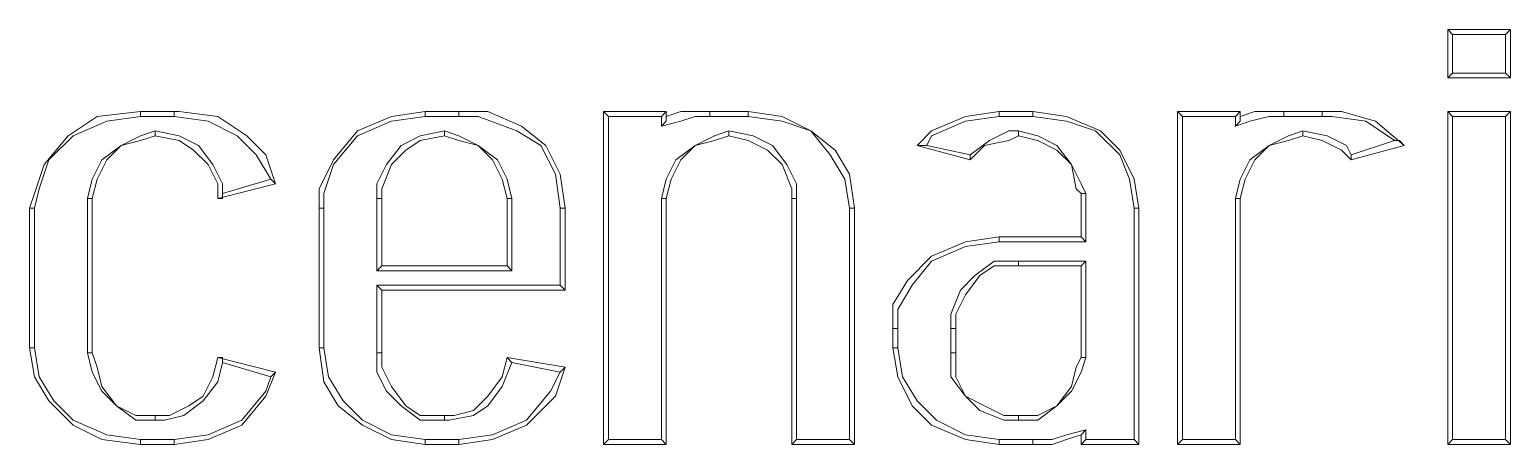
# Model space of a CAD drawing. Header units: centimetres. Extents: x -13.9 to -5.4, y -6.1 to 6.1.
# Drawn here: x -7.493 to -6.41, y -5.533 to -5.23 of the extents above; entities that cross this region are included whole.
import ezdxf

# ---------------------------------------------------------------- set-up
doc = ezdxf.new("R2010")
doc.units = ezdxf.units.CM
doc.header["$MEASUREMENT"] = 0
doc.layers.add('Camada 1', color=7, linetype='Continuous')

msp = doc.modelspace()

# ---------------------------------------------------------------- linework, layer by layer
at = {"layer": 'Camada 1', "color": 251, "lineweight": 9}
for points in [[(-6.45213, -5.23332), (-6.45213, -5.23332), (-6.45567, -5.22979), (-6.45567, -5.22979)], [(-6.45567, -5.22979), (-6.45567, -5.22979), (-6.45567, -5.26508), (-6.45567, -5.26508)], [(-6.40979, -5.22979), (-6.40979, -5.22979), (-6.45567, -5.22979), (-6.45567, -5.22979)], [(-6.41331, -5.23332), (-6.41331, -5.23332), (-6.40979, -5.22979), (-6.40979, -5.22979)], [(-6.40979, -5.26508), (-6.40979, -5.26508), (-6.40979, -5.22979), (-6.40979, -5.22979)], [(-6.45213, -5.23332), (-6.45213, -5.23332), (-6.45213, -5.26155), (-6.45213, -5.26155)], [(-6.41331, -5.23332), (-6.41331, -5.23332), (-6.45213, -5.23332), (-6.45213, -5.23332)], [(-6.41331, -5.26155), (-6.41331, -5.26155), (-6.41331, -5.23332), (-6.41331, -5.23332)], [(-6.45213, -5.26155), (-6.45213, -5.26155), (-6.45567, -5.26508), (-6.45567, -5.26508)], [(-6.45567, -5.26508), (-6.45567, -5.26508), (-6.40979, -5.26508), (-6.40979, -5.26508)], [(-6.45213, -5.26155), (-6.45213, -5.26155), (-6.41331, -5.26155), (-6.41331, -5.26155)], [(-6.41331, -5.26155), (-6.41331, -5.26155), (-6.40979, -5.26508), (-6.40979, -5.26508)], [(-7.41206, -5.29331), (-7.41206, -5.29331), (-7.41206, -5.28978), (-7.41206, -5.28978)], [(-7.38735, -5.28978), (-7.38735, -5.28978), (-7.41206, -5.28978), (-7.41206, -5.28978)], [(-7.38735, -5.29331), (-7.38735, -5.29331), (-7.41206, -5.29331), (-7.41206, -5.29331)], [(-7.38735, -5.29331), (-7.38735, -5.29331), (-7.38735, -5.28978), (-7.38735, -5.28978)], [(-7.20384, -5.29331), (-7.20384, -5.29331), (-7.20384, -5.28978), (-7.20384, -5.28978)], [(-7.17913, -5.28978), (-7.17913, -5.28978), (-7.20384, -5.28978), (-7.20384, -5.28978)], [(-7.17913, -5.29331), (-7.17913, -5.29331), (-7.20384, -5.29331), (-7.20384, -5.29331)], [(-7.17913, -5.29331), (-7.17913, -5.29331), (-7.17913, -5.28978), (-7.17913, -5.28978)], [(-7.06973, -5.29331), (-7.06973, -5.29331), (-7.07326, -5.28978), (-7.07326, -5.28978)], [(-7.02739, -5.28978), (-7.02739, -5.28978), (-7.07326, -5.28978), (-7.07326, -5.28978)], [(-7.07326, -5.28978), (-7.07326, -5.28978), (-7.07326, -5.5333), (-7.07326, -5.5333)], [(-7.03092, -5.29331), (-7.03092, -5.29331), (-7.06973, -5.29331), (-7.06973, -5.29331)], [(-7.06973, -5.29331), (-7.06973, -5.29331), (-7.06973, -5.52976), (-7.06973, -5.52976)], [(-7.03092, -5.29331), (-7.03092, -5.29331), (-7.02739, -5.28978), (-7.02739, -5.28978)], [(-7.03092, -5.30038), (-7.03092, -5.30038), (-7.03092, -5.29331), (-7.03092, -5.29331)], [(-7.02739, -5.29331), (-7.02739, -5.29331), (-7.02739, -5.28978), (-7.02739, -5.28978)], [(-6.99562, -5.29331), (-6.99562, -5.29331), (-6.99562, -5.28978), (-6.99562, -5.28978)], [(-6.96739, -5.28978), (-6.96739, -5.28978), (-6.99562, -5.28978), (-6.99562, -5.28978)], [(-6.96739, -5.29331), (-6.96739, -5.29331), (-6.99562, -5.29331), (-6.99562, -5.29331)], [(-6.96739, -5.29331), (-6.96739, -5.29331), (-6.96739, -5.28978), (-6.96739, -5.28978)], [(-6.78387, -5.29331), (-6.78387, -5.29331), (-6.78387, -5.28978), (-6.78387, -5.28978)], [(-6.75917, -5.28978), (-6.75917, -5.28978), (-6.78387, -5.28978), (-6.78387, -5.28978)], [(-6.75917, -5.29331), (-6.75917, -5.29331), (-6.78387, -5.29331), (-6.78387, -5.29331)], [(-6.75917, -5.29331), (-6.75917, -5.29331), (-6.75917, -5.28978), (-6.75917, -5.28978)], [(-6.64977, -5.29331), (-6.64977, -5.29331), (-6.65329, -5.28978), (-6.65329, -5.28978)], [(-6.60741, -5.28978), (-6.60741, -5.28978), (-6.65329, -5.28978), (-6.65329, -5.28978)], [(-6.65329, -5.28978), (-6.65329, -5.28978), (-6.65329, -5.5333), (-6.65329, -5.5333)], [(-6.64977, -5.29331), (-6.64977, -5.29331), (-6.64977, -5.52976), (-6.64977, -5.52976)], [(-6.61095, -5.29331), (-6.61095, -5.29331), (-6.64977, -5.29331), (-6.64977, -5.29331)], [(-6.61095, -5.29331), (-6.61095, -5.29331), (-6.60741, -5.28978), (-6.60741, -5.28978)], [(-6.61095, -5.30038), (-6.61095, -5.30038), (-6.61095, -5.29331), (-6.61095, -5.29331)], [(-6.60741, -5.29331), (-6.60741, -5.29331), (-6.60741, -5.28978), (-6.60741, -5.28978)], [(-6.57565, -5.29331), (-6.57565, -5.29331), (-6.57565, -5.28978), (-6.57565, -5.28978)], [(-6.54742, -5.28978), (-6.54742, -5.28978), (-6.57565, -5.28978), (-6.57565, -5.28978)], [(-6.54742, -5.29331), (-6.54742, -5.29331), (-6.57565, -5.29331), (-6.57565, -5.29331)], [(-6.54742, -5.29331), (-6.54742, -5.29331), (-6.54742, -5.28978), (-6.54742, -5.28978)], [(-6.45213, -5.29331), (-6.45213, -5.29331), (-6.45567, -5.28978), (-6.45567, -5.28978)], [(-6.40979, -5.28978), (-6.40979, -5.28978), (-6.45567, -5.28978), (-6.45567, -5.28978)], [(-6.45567, -5.28978), (-6.45567, -5.28978), (-6.45567, -5.5333), (-6.45567, -5.5333)], [(-6.45213, -5.29331), (-6.45213, -5.29331), (-6.45213, -5.52976), (-6.45213, -5.52976)], [(-6.41331, -5.29331), (-6.41331, -5.29331), (-6.45213, -5.29331), (-6.45213, -5.29331)], [(-6.41331, -5.29331), (-6.41331, -5.29331), (-6.40979, -5.28978), (-6.40979, -5.28978)], [(-6.41331, -5.52976), (-6.41331, -5.52976), (-6.41331, -5.29331), (-6.41331, -5.29331)], [(-6.40979, -5.5333), (-6.40979, -5.5333), (-6.40979, -5.28978), (-6.40979, -5.28978)], [(-7.40147, -5.3039), (-7.40147, -5.3039), (-7.40147, -5.30743), (-7.40147, -5.30743)], [(-7.18973, -5.3039), (-7.18973, -5.3039), (-7.18973, -5.30743), (-7.18973, -5.30743)], [(-6.98151, -5.3039), (-6.98151, -5.3039), (-6.98151, -5.30743), (-6.98151, -5.30743)], [(-6.76976, -5.3039), (-6.76976, -5.3039), (-6.76976, -5.30743), (-6.76976, -5.30743)], [(-6.56154, -5.3039), (-6.56154, -5.3039), (-6.56154, -5.30743), (-6.56154, -5.30743)], [(-6.84387, -5.31449), (-6.84387, -5.31449), (-6.80505, -5.32508), (-6.80505, -5.32508)], [(-6.83681, -5.31449), (-6.83681, -5.31449), (-6.80505, -5.32154), (-6.80505, -5.32154)], [(-6.52624, -5.32154), (-6.52624, -5.32154), (-6.49448, -5.31096), (-6.49448, -5.31096)], [(-6.52624, -5.32508), (-6.52624, -5.32508), (-6.48743, -5.31449), (-6.48743, -5.31449)], [(-7.35206, -5.34977), (-7.35206, -5.34977), (-7.31678, -5.33919), (-7.31678, -5.33919)], [(-7.31678, -5.33919), (-7.31678, -5.33919), (-7.31325, -5.34272), (-7.31325, -5.34272)], [(-7.35559, -5.35331), (-7.35559, -5.35331), (-7.31325, -5.34272), (-7.31325, -5.34272)], [(-6.72035, -5.34977), (-6.72035, -5.34977), (-6.72388, -5.34977), (-6.72388, -5.34977)], [(-6.72388, -5.34977), (-6.72388, -5.34977), (-6.72388, -5.38154), (-6.72388, -5.38154)], [(-6.72035, -5.34977), (-6.72035, -5.34977), (-6.72035, -5.38507), (-6.72035, -5.38507)], [(-7.4897, -5.36037), (-7.4897, -5.36037), (-7.49322, -5.36037), (-7.49322, -5.36037)], [(-7.49322, -5.36037), (-7.49322, -5.36037), (-7.49322, -5.46271), (-7.49322, -5.46271)], [(-7.4897, -5.36037), (-7.4897, -5.36037), (-7.4897, -5.46271), (-7.4897, -5.46271)], [(-7.45088, -5.46624), (-7.45088, -5.46624), (-7.45088, -5.35331), (-7.45088, -5.35331)], [(-7.45088, -5.35331), (-7.45088, -5.35331), (-7.44735, -5.35331), (-7.44735, -5.35331)], [(-7.44735, -5.46624), (-7.44735, -5.46624), (-7.44735, -5.35331), (-7.44735, -5.35331)], [(-7.27795, -5.36037), (-7.27795, -5.36037), (-7.28148, -5.36037), (-7.28148, -5.36037)], [(-7.28148, -5.36037), (-7.28148, -5.36037), (-7.28148, -5.46271), (-7.28148, -5.46271)], [(-7.27795, -5.36037), (-7.27795, -5.36037), (-7.27795, -5.46271), (-7.27795, -5.46271)], [(-7.23913, -5.35331), (-7.23913, -5.35331), (-7.23913, -5.40625), (-7.23913, -5.40625)], [(-7.23913, -5.35331), (-7.23913, -5.35331), (-7.23561, -5.35331), (-7.23561, -5.35331)], [(-7.23561, -5.35331), (-7.23561, -5.35331), (-7.23561, -5.40272), (-7.23561, -5.40272)], [(-7.14032, -5.35331), (-7.14032, -5.35331), (-7.14384, -5.35331), (-7.14384, -5.35331)], [(-7.14384, -5.40272), (-7.14384, -5.40272), (-7.14384, -5.35331), (-7.14384, -5.35331)], [(-7.14032, -5.40625), (-7.14032, -5.40625), (-7.14032, -5.35331), (-7.14032, -5.35331)], [(-7.10503, -5.41683), (-7.10503, -5.41683), (-7.10503, -5.36037), (-7.10503, -5.36037)], [(-7.10503, -5.36037), (-7.10503, -5.36037), (-7.10149, -5.36037), (-7.10149, -5.36037)], [(-7.10149, -5.42036), (-7.10149, -5.42036), (-7.10149, -5.36037), (-7.10149, -5.36037)], [(-7.03092, -5.52976), (-7.03092, -5.52976), (-7.03092, -5.35331), (-7.03092, -5.35331)], [(-7.03092, -5.35331), (-7.03092, -5.35331), (-7.02739, -5.35331), (-7.02739, -5.35331)], [(-7.02739, -5.5333), (-7.02739, -5.5333), (-7.02739, -5.35331), (-7.02739, -5.35331)], [(-6.9321, -5.35331), (-6.9321, -5.35331), (-6.93563, -5.35331), (-6.93563, -5.35331)], [(-6.93563, -5.35331), (-6.93563, -5.35331), (-6.93563, -5.5333), (-6.93563, -5.5333)], [(-6.9321, -5.35331), (-6.9321, -5.35331), (-6.9321, -5.52976), (-6.9321, -5.52976)], [(-6.89327, -5.52976), (-6.89327, -5.52976), (-6.89327, -5.36037), (-6.89327, -5.36037)], [(-6.89327, -5.36037), (-6.89327, -5.36037), (-6.88974, -5.36037), (-6.88974, -5.36037)], [(-6.88974, -5.5333), (-6.88974, -5.5333), (-6.88974, -5.36037), (-6.88974, -5.36037)], [(-6.68505, -5.36037), (-6.68505, -5.36037), (-6.68153, -5.36037), (-6.68153, -5.36037)], [(-6.61095, -5.52976), (-6.61095, -5.52976), (-6.61095, -5.35331), (-6.61095, -5.35331)], [(-6.61095, -5.35331), (-6.61095, -5.35331), (-6.60741, -5.35331), (-6.60741, -5.35331)], [(-6.60741, -5.5333), (-6.60741, -5.5333), (-6.60741, -5.35331), (-6.60741, -5.35331)], [(-6.78387, -5.38507), (-6.78387, -5.38507), (-6.78387, -5.38154), (-6.78387, -5.38154)], [(-6.72388, -5.38154), (-6.72388, -5.38154), (-6.78387, -5.38154), (-6.78387, -5.38154)], [(-6.72035, -5.38507), (-6.72035, -5.38507), (-6.72388, -5.38154), (-6.72388, -5.38154)], [(-6.72035, -5.38507), (-6.72035, -5.38507), (-6.78387, -5.38507), (-6.78387, -5.38507)], [(-7.23913, -5.40625), (-7.23913, -5.40625), (-7.23561, -5.40272), (-7.23561, -5.40272)], [(-7.23913, -5.40625), (-7.23913, -5.40625), (-7.14032, -5.40625), (-7.14032, -5.40625)], [(-7.23561, -5.40272), (-7.23561, -5.40272), (-7.14384, -5.40272), (-7.14384, -5.40272)], [(-7.14032, -5.40625), (-7.14032, -5.40625), (-7.14384, -5.40272), (-7.14384, -5.40272)], [(-6.72035, -5.39918), (-6.72035, -5.39918), (-6.76976, -5.39918), (-6.76976, -5.39918)], [(-6.76976, -5.39918), (-6.76976, -5.39918), (-6.76976, -5.40272), (-6.76976, -5.40272)], [(-6.72388, -5.40272), (-6.72388, -5.40272), (-6.76976, -5.40272), (-6.76976, -5.40272)], [(-6.72035, -5.39918), (-6.72035, -5.39918), (-6.72388, -5.40272), (-6.72388, -5.40272)], [(-6.72388, -5.46977), (-6.72388, -5.46977), (-6.72388, -5.40272), (-6.72388, -5.40272)], [(-6.72035, -5.46977), (-6.72035, -5.46977), (-6.72035, -5.39918), (-6.72035, -5.39918)], [(-7.23913, -5.41683), (-7.23913, -5.41683), (-7.10503, -5.41683), (-7.10503, -5.41683)], [(-7.23913, -5.46624), (-7.23913, -5.46624), (-7.23913, -5.41683), (-7.23913, -5.41683)], [(-7.23913, -5.41683), (-7.23913, -5.41683), (-7.23561, -5.42036), (-7.23561, -5.42036)], [(-7.10503, -5.41683), (-7.10503, -5.41683), (-7.10149, -5.42036), (-7.10149, -5.42036)], [(-7.23561, -5.46624), (-7.23561, -5.46624), (-7.23561, -5.42036), (-7.23561, -5.42036)], [(-7.23561, -5.42036), (-7.23561, -5.42036), (-7.10149, -5.42036), (-7.10149, -5.42036)], [(-6.85798, -5.44859), (-6.85798, -5.44859), (-6.86151, -5.44859), (-6.86151, -5.44859)], [(-6.86151, -5.44859), (-6.86151, -5.44859), (-6.86151, -5.46271), (-6.86151, -5.46271)], [(-6.85798, -5.44859), (-6.85798, -5.44859), (-6.85798, -5.46271), (-6.85798, -5.46271)], [(-6.81917, -5.44859), (-6.81917, -5.44859), (-6.81917, -5.46624), (-6.81917, -5.46624)], [(-6.81917, -5.44859), (-6.81917, -5.44859), (-6.81563, -5.44859), (-6.81563, -5.44859)], [(-6.81563, -5.44859), (-6.81563, -5.44859), (-6.81563, -5.46624), (-6.81563, -5.46624)], [(-7.4897, -5.46271), (-7.4897, -5.46271), (-7.49322, -5.46271), (-7.49322, -5.46271)], [(-7.45088, -5.46624), (-7.45088, -5.46624), (-7.44735, -5.46624), (-7.44735, -5.46624)], [(-7.31325, -5.48035), (-7.31325, -5.48035), (-7.35559, -5.46977), (-7.35559, -5.46977)], [(-7.27795, -5.46271), (-7.27795, -5.46271), (-7.28148, -5.46271), (-7.28148, -5.46271)], [(-7.23913, -5.46624), (-7.23913, -5.46624), (-7.23561, -5.46624), (-7.23561, -5.46624)], [(-7.14032, -5.4733), (-7.14032, -5.4733), (-7.14384, -5.46977), (-7.14384, -5.46977)], [(-7.10149, -5.47683), (-7.10149, -5.47683), (-7.14384, -5.46977), (-7.14384, -5.46977)], [(-6.85798, -5.46271), (-6.85798, -5.46271), (-6.86151, -5.46271), (-6.86151, -5.46271)], [(-6.81917, -5.46624), (-6.81917, -5.46624), (-6.81563, -5.46624), (-6.81563, -5.46624)], [(-6.72035, -5.46977), (-6.72035, -5.46977), (-6.72388, -5.46977), (-6.72388, -5.46977)], [(-7.31678, -5.48389), (-7.31678, -5.48389), (-7.35206, -5.4733), (-7.35206, -5.4733)], [(-7.31678, -5.48389), (-7.31678, -5.48389), (-7.31325, -5.48035), (-7.31325, -5.48035)], [(-7.10503, -5.48035), (-7.10503, -5.48035), (-7.14032, -5.4733), (-7.14032, -5.4733)], [(-7.40147, -5.51565), (-7.40147, -5.51565), (-7.40147, -5.51212), (-7.40147, -5.51212)], [(-7.18973, -5.51565), (-7.18973, -5.51565), (-7.18973, -5.51212), (-7.18973, -5.51212)], [(-6.76976, -5.51565), (-6.76976, -5.51565), (-6.76976, -5.51212), (-6.76976, -5.51212)], [(-6.72035, -5.52271), (-6.72035, -5.52271), (-6.72388, -5.52623), (-6.72388, -5.52623)], [(-6.72035, -5.52271), (-6.72035, -5.52271), (-6.72035, -5.52976), (-6.72035, -5.52976)], [(-7.41206, -5.52976), (-7.41206, -5.52976), (-7.38735, -5.52976), (-7.38735, -5.52976)], [(-7.41206, -5.52976), (-7.41206, -5.52976), (-7.41206, -5.5333), (-7.41206, -5.5333)], [(-7.41206, -5.5333), (-7.41206, -5.5333), (-7.38735, -5.5333), (-7.38735, -5.5333)], [(-7.38735, -5.52976), (-7.38735, -5.52976), (-7.38735, -5.5333), (-7.38735, -5.5333)], [(-7.20384, -5.52976), (-7.20384, -5.52976), (-7.17913, -5.52976), (-7.17913, -5.52976)], [(-7.20384, -5.52976), (-7.20384, -5.52976), (-7.20384, -5.5333), (-7.20384, -5.5333)], [(-7.20384, -5.5333), (-7.20384, -5.5333), (-7.17913, -5.5333), (-7.17913, -5.5333)], [(-7.17913, -5.52976), (-7.17913, -5.52976), (-7.17913, -5.5333), (-7.17913, -5.5333)], [(-7.06973, -5.52976), (-7.06973, -5.52976), (-7.07326, -5.5333), (-7.07326, -5.5333)], [(-7.07326, -5.5333), (-7.07326, -5.5333), (-7.02739, -5.5333), (-7.02739, -5.5333)], [(-7.06973, -5.52976), (-7.06973, -5.52976), (-7.03092, -5.52976), (-7.03092, -5.52976)], [(-7.03092, -5.52976), (-7.03092, -5.52976), (-7.02739, -5.5333), (-7.02739, -5.5333)], [(-6.9321, -5.52976), (-6.9321, -5.52976), (-6.93563, -5.5333), (-6.93563, -5.5333)], [(-6.93563, -5.5333), (-6.93563, -5.5333), (-6.88974, -5.5333), (-6.88974, -5.5333)], [(-6.9321, -5.52976), (-6.9321, -5.52976), (-6.89327, -5.52976), (-6.89327, -5.52976)], [(-6.89327, -5.52976), (-6.89327, -5.52976), (-6.88974, -5.5333), (-6.88974, -5.5333)], [(-6.78387, -5.52976), (-6.78387, -5.52976), (-6.75917, -5.52976), (-6.75917, -5.52976)], [(-6.78387, -5.52976), (-6.78387, -5.52976), (-6.78387, -5.5333), (-6.78387, -5.5333)], [(-6.78387, -5.5333), (-6.78387, -5.5333), (-6.75917, -5.5333), (-6.75917, -5.5333)], [(-6.75917, -5.52976), (-6.75917, -5.52976), (-6.75917, -5.5333), (-6.75917, -5.5333)], [(-6.72388, -5.52623), (-6.72388, -5.52623), (-6.72388, -5.5333), (-6.72388, -5.5333)], [(-6.72035, -5.52976), (-6.72035, -5.52976), (-6.72388, -5.5333), (-6.72388, -5.5333)], [(-6.72388, -5.5333), (-6.72388, -5.5333), (-6.68153, -5.5333), (-6.68153, -5.5333)], [(-6.72035, -5.52976), (-6.72035, -5.52976), (-6.68505, -5.52976), (-6.68505, -5.52976)], [(-6.68505, -5.52976), (-6.68505, -5.52976), (-6.68153, -5.5333), (-6.68153, -5.5333)], [(-6.64977, -5.52976), (-6.64977, -5.52976), (-6.65329, -5.5333), (-6.65329, -5.5333)], [(-6.65329, -5.5333), (-6.65329, -5.5333), (-6.60741, -5.5333), (-6.60741, -5.5333)], [(-6.64977, -5.52976), (-6.64977, -5.52976), (-6.61095, -5.52976), (-6.61095, -5.52976)], [(-6.61095, -5.52976), (-6.61095, -5.52976), (-6.60741, -5.5333), (-6.60741, -5.5333)], [(-6.45213, -5.52976), (-6.45213, -5.52976), (-6.45567, -5.5333), (-6.45567, -5.5333)], [(-6.45567, -5.5333), (-6.45567, -5.5333), (-6.40979, -5.5333), (-6.40979, -5.5333)], [(-6.45213, -5.52976), (-6.45213, -5.52976), (-6.41331, -5.52976), (-6.41331, -5.52976)], [(-6.41331, -5.52976), (-6.41331, -5.52976), (-6.40979, -5.5333), (-6.40979, -5.5333)]]:
    msp.add_open_spline(points, degree=3, dxfattribs=at)
for points, knots in [([(-7.41206, -5.28978), (-7.41206, -5.28978), (-7.44383, -5.29331), (-7.44383, -5.29331), (-7.44383, -5.29331), (-7.46499, -5.30743), (-7.46499, -5.30743), (-7.46499, -5.30743), (-7.48264, -5.32861), (-7.48264, -5.32861), (-7.48264, -5.32861), (-7.4897, -5.34977), (-7.4897, -5.34977), (-7.4897, -5.34977), (-7.49322, -5.36037), (-7.49322, -5.36037)], [0, 0, 0, 0, 0.2, 0.2, 0.2, 0.4, 0.4, 0.4, 0.6, 0.6, 0.6, 0.8, 0.8, 0.8, 1, 1, 1, 1]), ([(-7.41206, -5.29331), (-7.41206, -5.29331), (-7.43676, -5.29684), (-7.43676, -5.29684), (-7.43676, -5.29684), (-7.46146, -5.30743), (-7.46146, -5.30743), (-7.46146, -5.30743), (-7.47911, -5.32508), (-7.47911, -5.32508), (-7.47911, -5.32508), (-7.48617, -5.34625), (-7.48617, -5.34625), (-7.48617, -5.34625), (-7.4897, -5.36037), (-7.4897, -5.36037)], [0, 0, 0, 0, 0.2, 0.2, 0.2, 0.4, 0.4, 0.4, 0.6, 0.6, 0.6, 0.8, 0.8, 0.8, 1, 1, 1, 1]), ([(-7.31325, -5.34272), (-7.31325, -5.34272), (-7.3203, -5.32154), (-7.3203, -5.32154), (-7.3203, -5.32154), (-7.33441, -5.30743), (-7.33441, -5.30743), (-7.33441, -5.30743), (-7.35559, -5.29331), (-7.35559, -5.29331), (-7.35559, -5.29331), (-7.38382, -5.28978), (-7.38382, -5.28978), (-7.38382, -5.28978), (-7.38735, -5.28978), (-7.38735, -5.28978)], [0, 0, 0, 0, 0.2, 0.2, 0.2, 0.4, 0.4, 0.4, 0.6, 0.6, 0.6, 0.8, 0.8, 0.8, 1, 1, 1, 1]), ([(-7.31678, -5.33919), (-7.31678, -5.33919), (-7.32736, -5.32154), (-7.32736, -5.32154), (-7.32736, -5.32154), (-7.34148, -5.30743), (-7.34148, -5.30743), (-7.34148, -5.30743), (-7.36265, -5.29684), (-7.36265, -5.29684), (-7.36265, -5.29684), (-7.38735, -5.29331), (-7.38735, -5.29331)], [0, 0, 0, 0, 0.25, 0.25, 0.25, 0.5, 0.5, 0.5, 0.75, 0.75, 0.75, 1, 1, 1, 1]), ([(-7.20384, -5.28978), (-7.20384, -5.28978), (-7.22854, -5.29331), (-7.22854, -5.29331), (-7.22854, -5.29331), (-7.25325, -5.3039), (-7.25325, -5.3039), (-7.25325, -5.3039), (-7.27089, -5.32508), (-7.27089, -5.32508), (-7.27089, -5.32508), (-7.28148, -5.34625), (-7.28148, -5.34625), (-7.28148, -5.34625), (-7.28148, -5.36037), (-7.28148, -5.36037)], [0, 0, 0, 0, 0.2, 0.2, 0.2, 0.4, 0.4, 0.4, 0.6, 0.6, 0.6, 0.8, 0.8, 0.8, 1, 1, 1, 1]), ([(-7.20384, -5.29331), (-7.20384, -5.29331), (-7.22854, -5.29684), (-7.22854, -5.29684), (-7.22854, -5.29684), (-7.25325, -5.30743), (-7.25325, -5.30743), (-7.25325, -5.30743), (-7.27089, -5.32861), (-7.27089, -5.32861), (-7.27089, -5.32861), (-7.27795, -5.34977), (-7.27795, -5.34977), (-7.27795, -5.34977), (-7.27795, -5.36037), (-7.27795, -5.36037)], [0, 0, 0, 0, 0.2, 0.2, 0.2, 0.4, 0.4, 0.4, 0.6, 0.6, 0.6, 0.8, 0.8, 0.8, 1, 1, 1, 1]), ([(-7.10149, -5.36037), (-7.10149, -5.36037), (-7.10503, -5.33566), (-7.10503, -5.33566), (-7.10503, -5.33566), (-7.11561, -5.31449), (-7.11561, -5.31449), (-7.11561, -5.31449), (-7.13326, -5.30038), (-7.13326, -5.30038), (-7.13326, -5.30038), (-7.15797, -5.28978), (-7.15797, -5.28978), (-7.15797, -5.28978), (-7.17913, -5.28978), (-7.17913, -5.28978)], [0, 0, 0, 0, 0.2, 0.2, 0.2, 0.4, 0.4, 0.4, 0.6, 0.6, 0.6, 0.8, 0.8, 0.8, 1, 1, 1, 1]), ([(-7.10503, -5.36037), (-7.10503, -5.36037), (-7.10856, -5.33566), (-7.10856, -5.33566), (-7.10856, -5.33566), (-7.11914, -5.31449), (-7.11914, -5.31449), (-7.11914, -5.31449), (-7.13679, -5.3039), (-7.13679, -5.3039), (-7.13679, -5.3039), (-7.16502, -5.29331), (-7.16502, -5.29331), (-7.16502, -5.29331), (-7.17913, -5.29331), (-7.17913, -5.29331)], [0, 0, 0, 0, 0.2, 0.2, 0.2, 0.4, 0.4, 0.4, 0.6, 0.6, 0.6, 0.8, 0.8, 0.8, 1, 1, 1, 1]), ([(-6.99562, -5.29331), (-6.99562, -5.29331), (-7.00621, -5.29331), (-7.00621, -5.29331), (-7.00621, -5.29331), (-7.01679, -5.29684), (-7.01679, -5.29684), (-7.01679, -5.29684), (-7.03092, -5.30038), (-7.03092, -5.30038)], [0, 0, 0, 0, 0.3333333, 0.3333333, 0.3333333, 0.6666667, 0.6666667, 0.6666667, 1, 1, 1, 1]), ([(-7.03092, -5.30038), (-7.03092, -5.30038), (-7.02739, -5.29684), (-7.02739, -5.29684), (-7.02739, -5.29684), (-7.02739, -5.29331), (-7.02739, -5.29331)], [0, 0, 0, 0, 0.5, 0.5, 0.5, 1, 1, 1, 1]), ([(-6.99562, -5.28978), (-6.99562, -5.28978), (-7.00621, -5.28978), (-7.00621, -5.28978), (-7.00621, -5.28978), (-7.01679, -5.28978), (-7.01679, -5.28978), (-7.01679, -5.28978), (-7.02739, -5.29331), (-7.02739, -5.29331)], [0, 0, 0, 0, 0.3333333, 0.3333333, 0.3333333, 0.6666667, 0.6666667, 0.6666667, 1, 1, 1, 1]), ([(-6.88974, -5.36037), (-6.88974, -5.36037), (-6.89327, -5.33566), (-6.89327, -5.33566), (-6.89327, -5.33566), (-6.90387, -5.31802), (-6.90387, -5.31802), (-6.90387, -5.31802), (-6.92151, -5.3039), (-6.92151, -5.3039), (-6.92151, -5.3039), (-6.94268, -5.29331), (-6.94268, -5.29331), (-6.94268, -5.29331), (-6.96739, -5.28978), (-6.96739, -5.28978)], [0, 0, 0, 0, 0.2, 0.2, 0.2, 0.4, 0.4, 0.4, 0.6, 0.6, 0.6, 0.8, 0.8, 0.8, 1, 1, 1, 1]), ([(-6.89327, -5.36037), (-6.89327, -5.36037), (-6.89681, -5.33919), (-6.89681, -5.33919), (-6.89681, -5.33919), (-6.90739, -5.32154), (-6.90739, -5.32154), (-6.90739, -5.32154), (-6.92151, -5.3039), (-6.92151, -5.3039), (-6.92151, -5.3039), (-6.94268, -5.29684), (-6.94268, -5.29684), (-6.94268, -5.29684), (-6.96739, -5.29331), (-6.96739, -5.29331)], [0, 0, 0, 0, 0.2, 0.2, 0.2, 0.4, 0.4, 0.4, 0.6, 0.6, 0.6, 0.8, 0.8, 0.8, 1, 1, 1, 1]), ([(-6.78387, -5.28978), (-6.78387, -5.28978), (-6.80858, -5.29331), (-6.80858, -5.29331), (-6.80858, -5.29331), (-6.83328, -5.3039), (-6.83328, -5.3039), (-6.83328, -5.3039), (-6.84387, -5.31449), (-6.84387, -5.31449)], [0, 0, 0, 0, 0.3333333, 0.3333333, 0.3333333, 0.6666667, 0.6666667, 0.6666667, 1, 1, 1, 1]), ([(-6.78387, -5.29331), (-6.78387, -5.29331), (-6.80858, -5.29684), (-6.80858, -5.29684), (-6.80858, -5.29684), (-6.83328, -5.30743), (-6.83328, -5.30743), (-6.83328, -5.30743), (-6.83681, -5.31449), (-6.83681, -5.31449)], [0, 0, 0, 0, 0.3333333, 0.3333333, 0.3333333, 0.6666667, 0.6666667, 0.6666667, 1, 1, 1, 1]), ([(-6.68153, -5.36037), (-6.68153, -5.36037), (-6.68505, -5.33919), (-6.68505, -5.33919), (-6.68505, -5.33919), (-6.69565, -5.31802), (-6.69565, -5.31802), (-6.69565, -5.31802), (-6.70976, -5.3039), (-6.70976, -5.3039), (-6.70976, -5.3039), (-6.73446, -5.29331), (-6.73446, -5.29331), (-6.73446, -5.29331), (-6.75917, -5.28978), (-6.75917, -5.28978)], [0, 0, 0, 0, 0.2, 0.2, 0.2, 0.4, 0.4, 0.4, 0.6, 0.6, 0.6, 0.8, 0.8, 0.8, 1, 1, 1, 1]), ([(-6.68505, -5.36037), (-6.68505, -5.36037), (-6.68859, -5.33919), (-6.68859, -5.33919), (-6.68859, -5.33919), (-6.69565, -5.32154), (-6.69565, -5.32154), (-6.69565, -5.32154), (-6.7133, -5.3039), (-6.7133, -5.3039), (-6.7133, -5.3039), (-6.73446, -5.29684), (-6.73446, -5.29684), (-6.73446, -5.29684), (-6.75917, -5.29331), (-6.75917, -5.29331)], [0, 0, 0, 0, 0.2, 0.2, 0.2, 0.4, 0.4, 0.4, 0.6, 0.6, 0.6, 0.8, 0.8, 0.8, 1, 1, 1, 1]), ([(-6.57565, -5.29331), (-6.57565, -5.29331), (-6.58625, -5.29331), (-6.58625, -5.29331), (-6.58625, -5.29331), (-6.60036, -5.29684), (-6.60036, -5.29684), (-6.60036, -5.29684), (-6.61095, -5.30038), (-6.61095, -5.30038)], [0, 0, 0, 0, 0.3333333, 0.3333333, 0.3333333, 0.6666667, 0.6666667, 0.6666667, 1, 1, 1, 1]), ([(-6.61095, -5.30038), (-6.61095, -5.30038), (-6.60741, -5.29684), (-6.60741, -5.29684), (-6.60741, -5.29684), (-6.60741, -5.29331), (-6.60741, -5.29331)], [0, 0, 0, 0, 0.5, 0.5, 0.5, 1, 1, 1, 1]), ([(-6.57565, -5.28978), (-6.57565, -5.28978), (-6.58625, -5.28978), (-6.58625, -5.28978), (-6.58625, -5.28978), (-6.59683, -5.28978), (-6.59683, -5.28978), (-6.59683, -5.28978), (-6.60741, -5.29331), (-6.60741, -5.29331)], [0, 0, 0, 0, 0.3333333, 0.3333333, 0.3333333, 0.6666667, 0.6666667, 0.6666667, 1, 1, 1, 1]), ([(-6.48743, -5.31449), (-6.48743, -5.31449), (-6.5086, -5.29684), (-6.5086, -5.29684), (-6.5086, -5.29684), (-6.53331, -5.28978), (-6.53331, -5.28978), (-6.53331, -5.28978), (-6.54742, -5.28978), (-6.54742, -5.28978)], [0, 0, 0, 0, 0.3333333, 0.3333333, 0.3333333, 0.6666667, 0.6666667, 0.6666667, 1, 1, 1, 1]), ([(-6.49448, -5.31096), (-6.49448, -5.31096), (-6.51566, -5.29684), (-6.51566, -5.29684), (-6.51566, -5.29684), (-6.54036, -5.29331), (-6.54036, -5.29331), (-6.54036, -5.29331), (-6.54742, -5.29331), (-6.54742, -5.29331)], [0, 0, 0, 0, 0.3333333, 0.3333333, 0.3333333, 0.6666667, 0.6666667, 0.6666667, 1, 1, 1, 1]), ([(-7.45088, -5.35331), (-7.45088, -5.35331), (-7.44735, -5.33919), (-7.44735, -5.33919), (-7.44735, -5.33919), (-7.44029, -5.32508), (-7.44029, -5.32508), (-7.44029, -5.32508), (-7.42618, -5.31449), (-7.42618, -5.31449), (-7.42618, -5.31449), (-7.41206, -5.30743), (-7.41206, -5.30743), (-7.41206, -5.30743), (-7.40147, -5.3039), (-7.40147, -5.3039)], [0, 0, 0, 0, 0.2, 0.2, 0.2, 0.4, 0.4, 0.4, 0.6, 0.6, 0.6, 0.8, 0.8, 0.8, 1, 1, 1, 1]), ([(-7.44735, -5.35331), (-7.44735, -5.35331), (-7.44383, -5.33919), (-7.44383, -5.33919), (-7.44383, -5.33919), (-7.43676, -5.32508), (-7.43676, -5.32508), (-7.43676, -5.32508), (-7.42618, -5.31449), (-7.42618, -5.31449), (-7.42618, -5.31449), (-7.41206, -5.31096), (-7.41206, -5.31096), (-7.41206, -5.31096), (-7.40147, -5.30743), (-7.40147, -5.30743)], [0, 0, 0, 0, 0.2, 0.2, 0.2, 0.4, 0.4, 0.4, 0.6, 0.6, 0.6, 0.8, 0.8, 0.8, 1, 1, 1, 1]), ([(-7.40147, -5.3039), (-7.40147, -5.3039), (-7.38382, -5.30743), (-7.38382, -5.30743), (-7.38382, -5.30743), (-7.36971, -5.31449), (-7.36971, -5.31449), (-7.36971, -5.31449), (-7.35912, -5.32861), (-7.35912, -5.32861), (-7.35912, -5.32861), (-7.35206, -5.34272), (-7.35206, -5.34272), (-7.35206, -5.34272), (-7.35206, -5.34977), (-7.35206, -5.34977)], [0, 0, 0, 0, 0.2, 0.2, 0.2, 0.4, 0.4, 0.4, 0.6, 0.6, 0.6, 0.8, 0.8, 0.8, 1, 1, 1, 1]), ([(-7.40147, -5.30743), (-7.40147, -5.30743), (-7.38382, -5.31096), (-7.38382, -5.31096), (-7.38382, -5.31096), (-7.37324, -5.31802), (-7.37324, -5.31802), (-7.37324, -5.31802), (-7.36265, -5.32861), (-7.36265, -5.32861), (-7.36265, -5.32861), (-7.35559, -5.34272), (-7.35559, -5.34272), (-7.35559, -5.34272), (-7.35559, -5.35331), (-7.35559, -5.35331)], [0, 0, 0, 0, 0.2, 0.2, 0.2, 0.4, 0.4, 0.4, 0.6, 0.6, 0.6, 0.8, 0.8, 0.8, 1, 1, 1, 1]), ([(-7.18973, -5.3039), (-7.18973, -5.3039), (-7.20737, -5.30743), (-7.20737, -5.30743), (-7.20737, -5.30743), (-7.22149, -5.31449), (-7.22149, -5.31449), (-7.22149, -5.31449), (-7.23207, -5.32861), (-7.23207, -5.32861), (-7.23207, -5.32861), (-7.23913, -5.34272), (-7.23913, -5.34272), (-7.23913, -5.34272), (-7.23913, -5.35331), (-7.23913, -5.35331)], [0, 0, 0, 0, 0.2, 0.2, 0.2, 0.4, 0.4, 0.4, 0.6, 0.6, 0.6, 0.8, 0.8, 0.8, 1, 1, 1, 1]), ([(-7.18973, -5.30743), (-7.18973, -5.30743), (-7.20737, -5.31096), (-7.20737, -5.31096), (-7.20737, -5.31096), (-7.21796, -5.31802), (-7.21796, -5.31802), (-7.21796, -5.31802), (-7.22854, -5.32861), (-7.22854, -5.32861), (-7.22854, -5.32861), (-7.23561, -5.34625), (-7.23561, -5.34625), (-7.23561, -5.34625), (-7.23561, -5.35331), (-7.23561, -5.35331)], [0, 0, 0, 0, 0.2, 0.2, 0.2, 0.4, 0.4, 0.4, 0.6, 0.6, 0.6, 0.8, 0.8, 0.8, 1, 1, 1, 1]), ([(-7.14032, -5.35331), (-7.14032, -5.35331), (-7.14384, -5.33919), (-7.14384, -5.33919), (-7.14384, -5.33919), (-7.1509, -5.32508), (-7.1509, -5.32508), (-7.1509, -5.32508), (-7.16502, -5.31449), (-7.16502, -5.31449), (-7.16502, -5.31449), (-7.17913, -5.30743), (-7.17913, -5.30743), (-7.17913, -5.30743), (-7.18973, -5.3039), (-7.18973, -5.3039)], [0, 0, 0, 0, 0.2, 0.2, 0.2, 0.4, 0.4, 0.4, 0.6, 0.6, 0.6, 0.8, 0.8, 0.8, 1, 1, 1, 1]), ([(-7.14384, -5.35331), (-7.14384, -5.35331), (-7.14737, -5.33919), (-7.14737, -5.33919), (-7.14737, -5.33919), (-7.15443, -5.32508), (-7.15443, -5.32508), (-7.15443, -5.32508), (-7.16502, -5.31449), (-7.16502, -5.31449), (-7.16502, -5.31449), (-7.17913, -5.31096), (-7.17913, -5.31096), (-7.17913, -5.31096), (-7.18973, -5.30743), (-7.18973, -5.30743)], [0, 0, 0, 0, 0.2, 0.2, 0.2, 0.4, 0.4, 0.4, 0.6, 0.6, 0.6, 0.8, 0.8, 0.8, 1, 1, 1, 1]), ([(-7.03092, -5.35331), (-7.03092, -5.35331), (-7.02739, -5.33919), (-7.02739, -5.33919), (-7.02739, -5.33919), (-7.02032, -5.32508), (-7.02032, -5.32508), (-7.02032, -5.32508), (-7.00621, -5.31449), (-7.00621, -5.31449), (-7.00621, -5.31449), (-6.99209, -5.30743), (-6.99209, -5.30743), (-6.99209, -5.30743), (-6.98151, -5.3039), (-6.98151, -5.3039)], [0, 0, 0, 0, 0.2, 0.2, 0.2, 0.4, 0.4, 0.4, 0.6, 0.6, 0.6, 0.8, 0.8, 0.8, 1, 1, 1, 1]), ([(-7.02739, -5.35331), (-7.02739, -5.35331), (-7.02385, -5.33919), (-7.02385, -5.33919), (-7.02385, -5.33919), (-7.01679, -5.32508), (-7.01679, -5.32508), (-7.01679, -5.32508), (-7.00621, -5.31449), (-7.00621, -5.31449), (-7.00621, -5.31449), (-6.99209, -5.31096), (-6.99209, -5.31096), (-6.99209, -5.31096), (-6.98151, -5.30743), (-6.98151, -5.30743)], [0, 0, 0, 0, 0.2, 0.2, 0.2, 0.4, 0.4, 0.4, 0.6, 0.6, 0.6, 0.8, 0.8, 0.8, 1, 1, 1, 1]), ([(-6.98151, -5.3039), (-6.98151, -5.3039), (-6.96386, -5.30743), (-6.96386, -5.30743), (-6.96386, -5.30743), (-6.94975, -5.31449), (-6.94975, -5.31449), (-6.94975, -5.31449), (-6.93915, -5.32861), (-6.93915, -5.32861), (-6.93915, -5.32861), (-6.9321, -5.34272), (-6.9321, -5.34272), (-6.9321, -5.34272), (-6.9321, -5.35331), (-6.9321, -5.35331)], [0, 0, 0, 0, 0.2, 0.2, 0.2, 0.4, 0.4, 0.4, 0.6, 0.6, 0.6, 0.8, 0.8, 0.8, 1, 1, 1, 1]), ([(-6.98151, -5.30743), (-6.98151, -5.30743), (-6.96739, -5.31096), (-6.96739, -5.31096), (-6.96739, -5.31096), (-6.95327, -5.31802), (-6.95327, -5.31802), (-6.95327, -5.31802), (-6.94268, -5.32861), (-6.94268, -5.32861), (-6.94268, -5.32861), (-6.93563, -5.34625), (-6.93563, -5.34625), (-6.93563, -5.34625), (-6.93563, -5.35331), (-6.93563, -5.35331)], [0, 0, 0, 0, 0.2, 0.2, 0.2, 0.4, 0.4, 0.4, 0.6, 0.6, 0.6, 0.8, 0.8, 0.8, 1, 1, 1, 1]), ([(-6.80505, -5.32154), (-6.80505, -5.32154), (-6.79094, -5.31096), (-6.79094, -5.31096), (-6.79094, -5.31096), (-6.77682, -5.3039), (-6.77682, -5.3039), (-6.77682, -5.3039), (-6.76976, -5.3039), (-6.76976, -5.3039)], [0, 0, 0, 0, 0.3333333, 0.3333333, 0.3333333, 0.6666667, 0.6666667, 0.6666667, 1, 1, 1, 1]), ([(-6.80505, -5.32508), (-6.80505, -5.32508), (-6.79446, -5.31449), (-6.79446, -5.31449), (-6.79446, -5.31449), (-6.77682, -5.31096), (-6.77682, -5.31096), (-6.77682, -5.31096), (-6.76976, -5.30743), (-6.76976, -5.30743)], [0, 0, 0, 0, 0.3333333, 0.3333333, 0.3333333, 0.6666667, 0.6666667, 0.6666667, 1, 1, 1, 1]), ([(-6.76976, -5.3039), (-6.76976, -5.3039), (-6.75564, -5.30743), (-6.75564, -5.30743), (-6.75564, -5.30743), (-6.74153, -5.31449), (-6.74153, -5.31449), (-6.74153, -5.31449), (-6.73093, -5.32861), (-6.73093, -5.32861), (-6.73093, -5.32861), (-6.72388, -5.34272), (-6.72388, -5.34272), (-6.72388, -5.34272), (-6.72035, -5.34977), (-6.72035, -5.34977)], [0, 0, 0, 0, 0.2, 0.2, 0.2, 0.4, 0.4, 0.4, 0.6, 0.6, 0.6, 0.8, 0.8, 0.8, 1, 1, 1, 1]), ([(-6.76976, -5.30743), (-6.76976, -5.30743), (-6.75564, -5.31096), (-6.75564, -5.31096), (-6.75564, -5.31096), (-6.74153, -5.31802), (-6.74153, -5.31802), (-6.74153, -5.31802), (-6.73093, -5.32861), (-6.73093, -5.32861), (-6.73093, -5.32861), (-6.72741, -5.34625), (-6.72741, -5.34625), (-6.72741, -5.34625), (-6.72388, -5.34977), (-6.72388, -5.34977)], [0, 0, 0, 0, 0.2, 0.2, 0.2, 0.4, 0.4, 0.4, 0.6, 0.6, 0.6, 0.8, 0.8, 0.8, 1, 1, 1, 1]), ([(-6.61095, -5.35331), (-6.61095, -5.35331), (-6.60741, -5.33919), (-6.60741, -5.33919), (-6.60741, -5.33919), (-6.60036, -5.32508), (-6.60036, -5.32508), (-6.60036, -5.32508), (-6.58625, -5.31449), (-6.58625, -5.31449), (-6.58625, -5.31449), (-6.57212, -5.30743), (-6.57212, -5.30743), (-6.57212, -5.30743), (-6.56154, -5.3039), (-6.56154, -5.3039)], [0, 0, 0, 0, 0.2, 0.2, 0.2, 0.4, 0.4, 0.4, 0.6, 0.6, 0.6, 0.8, 0.8, 0.8, 1, 1, 1, 1]), ([(-6.60741, -5.35331), (-6.60741, -5.35331), (-6.60388, -5.33919), (-6.60388, -5.33919), (-6.60388, -5.33919), (-6.59683, -5.32508), (-6.59683, -5.32508), (-6.59683, -5.32508), (-6.58625, -5.31449), (-6.58625, -5.31449), (-6.58625, -5.31449), (-6.57212, -5.31096), (-6.57212, -5.31096), (-6.57212, -5.31096), (-6.56154, -5.30743), (-6.56154, -5.30743)], [0, 0, 0, 0, 0.2, 0.2, 0.2, 0.4, 0.4, 0.4, 0.6, 0.6, 0.6, 0.8, 0.8, 0.8, 1, 1, 1, 1]), ([(-6.56154, -5.3039), (-6.56154, -5.3039), (-6.54389, -5.30743), (-6.54389, -5.30743), (-6.54389, -5.30743), (-6.52977, -5.31449), (-6.52977, -5.31449), (-6.52977, -5.31449), (-6.52624, -5.32154), (-6.52624, -5.32154)], [0, 0, 0, 0, 0.3333333, 0.3333333, 0.3333333, 0.6666667, 0.6666667, 0.6666667, 1, 1, 1, 1]), ([(-6.56154, -5.30743), (-6.56154, -5.30743), (-6.54742, -5.31096), (-6.54742, -5.31096), (-6.54742, -5.31096), (-6.53331, -5.31802), (-6.53331, -5.31802), (-6.53331, -5.31802), (-6.52624, -5.32508), (-6.52624, -5.32508)], [0, 0, 0, 0, 0.3333333, 0.3333333, 0.3333333, 0.6666667, 0.6666667, 0.6666667, 1, 1, 1, 1]), ([(-6.83681, -5.31449), (-6.83681, -5.31449), (-6.84034, -5.31449), (-6.84034, -5.31449), (-6.84034, -5.31449), (-6.84387, -5.31449), (-6.84387, -5.31449)], [0, 0, 0, 0, 0.5, 0.5, 0.5, 1, 1, 1, 1]), ([(-6.49448, -5.31096), (-6.49448, -5.31096), (-6.49096, -5.31096), (-6.49096, -5.31096), (-6.49096, -5.31096), (-6.48743, -5.31449), (-6.48743, -5.31449)], [0, 0, 0, 0, 0.5, 0.5, 0.5, 1, 1, 1, 1]), ([(-6.80505, -5.32154), (-6.80505, -5.32154), (-6.80505, -5.32154), (-6.80505, -5.32154), (-6.80505, -5.32154), (-6.80505, -5.32508), (-6.80505, -5.32508)], [0, 0, 0, 0, 0.5, 0.5, 0.5, 1, 1, 1, 1]), ([(-6.52624, -5.32154), (-6.52624, -5.32154), (-6.52624, -5.32154), (-6.52624, -5.32154), (-6.52624, -5.32154), (-6.52624, -5.32508), (-6.52624, -5.32508)], [0, 0, 0, 0, 0.5, 0.5, 0.5, 1, 1, 1, 1]), ([(-7.35206, -5.34977), (-7.35206, -5.34977), (-7.35206, -5.35331), (-7.35206, -5.35331), (-7.35206, -5.35331), (-7.35559, -5.35331), (-7.35559, -5.35331)], [0, 0, 0, 0, 0.5, 0.5, 0.5, 1, 1, 1, 1]), ([(-6.68505, -5.52976), (-6.68505, -5.52976), (-6.68505, -5.48035), (-6.68505, -5.48035), (-6.68505, -5.48035), (-6.68505, -5.43448), (-6.68505, -5.43448), (-6.68505, -5.43448), (-6.68505, -5.36037), (-6.68505, -5.36037)], [0, 0, 0, 0, 0.3333333, 0.3333333, 0.3333333, 0.6666667, 0.6666667, 0.6666667, 1, 1, 1, 1]), ([(-6.68153, -5.5333), (-6.68153, -5.5333), (-6.68153, -5.48389), (-6.68153, -5.48389), (-6.68153, -5.48389), (-6.68153, -5.43801), (-6.68153, -5.43801), (-6.68153, -5.43801), (-6.68153, -5.36037), (-6.68153, -5.36037)], [0, 0, 0, 0, 0.3333333, 0.3333333, 0.3333333, 0.6666667, 0.6666667, 0.6666667, 1, 1, 1, 1]), ([(-6.78387, -5.38154), (-6.78387, -5.38154), (-6.80858, -5.38507), (-6.80858, -5.38507), (-6.80858, -5.38507), (-6.83328, -5.39566), (-6.83328, -5.39566), (-6.83328, -5.39566), (-6.85093, -5.4133), (-6.85093, -5.4133), (-6.85093, -5.4133), (-6.86151, -5.43095), (-6.86151, -5.43095), (-6.86151, -5.43095), (-6.86151, -5.44859), (-6.86151, -5.44859)], [0, 0, 0, 0, 0.2, 0.2, 0.2, 0.4, 0.4, 0.4, 0.6, 0.6, 0.6, 0.8, 0.8, 0.8, 1, 1, 1, 1]), ([(-6.78387, -5.38507), (-6.78387, -5.38507), (-6.80858, -5.3886), (-6.80858, -5.3886), (-6.80858, -5.3886), (-6.83328, -5.39918), (-6.83328, -5.39918), (-6.83328, -5.39918), (-6.8474, -5.41683), (-6.8474, -5.41683), (-6.8474, -5.41683), (-6.85798, -5.43448), (-6.85798, -5.43448), (-6.85798, -5.43448), (-6.85798, -5.44859), (-6.85798, -5.44859)], [0, 0, 0, 0, 0.2, 0.2, 0.2, 0.4, 0.4, 0.4, 0.6, 0.6, 0.6, 0.8, 0.8, 0.8, 1, 1, 1, 1]), ([(-6.76976, -5.39918), (-6.76976, -5.39918), (-6.7874, -5.39918), (-6.7874, -5.39918), (-6.7874, -5.39918), (-6.80152, -5.40978), (-6.80152, -5.40978), (-6.80152, -5.40978), (-6.8121, -5.42036), (-6.8121, -5.42036), (-6.8121, -5.42036), (-6.81917, -5.43801), (-6.81917, -5.43801), (-6.81917, -5.43801), (-6.81917, -5.44859), (-6.81917, -5.44859)], [0, 0, 0, 0, 0.2, 0.2, 0.2, 0.4, 0.4, 0.4, 0.6, 0.6, 0.6, 0.8, 0.8, 0.8, 1, 1, 1, 1]), ([(-6.76976, -5.40272), (-6.76976, -5.40272), (-6.7874, -5.40272), (-6.7874, -5.40272), (-6.7874, -5.40272), (-6.79799, -5.40978), (-6.79799, -5.40978), (-6.79799, -5.40978), (-6.80858, -5.42389), (-6.80858, -5.42389), (-6.80858, -5.42389), (-6.81563, -5.43801), (-6.81563, -5.43801), (-6.81563, -5.43801), (-6.81563, -5.44859), (-6.81563, -5.44859)], [0, 0, 0, 0, 0.2, 0.2, 0.2, 0.4, 0.4, 0.4, 0.6, 0.6, 0.6, 0.8, 0.8, 0.8, 1, 1, 1, 1]), ([(-7.49322, -5.46271), (-7.49322, -5.46271), (-7.4897, -5.48389), (-7.4897, -5.48389), (-7.4897, -5.48389), (-7.47911, -5.50153), (-7.47911, -5.50153), (-7.47911, -5.50153), (-7.46146, -5.51918), (-7.46146, -5.51918), (-7.46146, -5.51918), (-7.44029, -5.52976), (-7.44029, -5.52976), (-7.44029, -5.52976), (-7.41206, -5.5333), (-7.41206, -5.5333)], [0, 0, 0, 0, 0.2, 0.2, 0.2, 0.4, 0.4, 0.4, 0.6, 0.6, 0.6, 0.8, 0.8, 0.8, 1, 1, 1, 1]), ([(-7.4897, -5.46271), (-7.4897, -5.46271), (-7.48617, -5.48389), (-7.48617, -5.48389), (-7.48617, -5.48389), (-7.47559, -5.50153), (-7.47559, -5.50153), (-7.47559, -5.50153), (-7.46146, -5.51565), (-7.46146, -5.51565), (-7.46146, -5.51565), (-7.43676, -5.52623), (-7.43676, -5.52623), (-7.43676, -5.52623), (-7.41206, -5.52976), (-7.41206, -5.52976)], [0, 0, 0, 0, 0.2, 0.2, 0.2, 0.4, 0.4, 0.4, 0.6, 0.6, 0.6, 0.8, 0.8, 0.8, 1, 1, 1, 1]), ([(-7.40147, -5.51565), (-7.40147, -5.51565), (-7.41558, -5.51565), (-7.41558, -5.51565), (-7.41558, -5.51565), (-7.4297, -5.50506), (-7.4297, -5.50506), (-7.4297, -5.50506), (-7.44029, -5.49447), (-7.44029, -5.49447), (-7.44029, -5.49447), (-7.44735, -5.48035), (-7.44735, -5.48035), (-7.44735, -5.48035), (-7.45088, -5.46624), (-7.45088, -5.46624)], [0, 0, 0, 0, 0.2, 0.2, 0.2, 0.4, 0.4, 0.4, 0.6, 0.6, 0.6, 0.8, 0.8, 0.8, 1, 1, 1, 1]), ([(-7.40147, -5.51212), (-7.40147, -5.51212), (-7.41558, -5.51212), (-7.41558, -5.51212), (-7.41558, -5.51212), (-7.4297, -5.50506), (-7.4297, -5.50506), (-7.4297, -5.50506), (-7.44029, -5.49095), (-7.44029, -5.49095), (-7.44029, -5.49095), (-7.44383, -5.47683), (-7.44383, -5.47683), (-7.44383, -5.47683), (-7.44735, -5.46624), (-7.44735, -5.46624)], [0, 0, 0, 0, 0.2, 0.2, 0.2, 0.4, 0.4, 0.4, 0.6, 0.6, 0.6, 0.8, 0.8, 0.8, 1, 1, 1, 1]), ([(-7.35559, -5.46977), (-7.35559, -5.46977), (-7.35912, -5.48389), (-7.35912, -5.48389), (-7.35912, -5.48389), (-7.36618, -5.498), (-7.36618, -5.498), (-7.36618, -5.498), (-7.37677, -5.50506), (-7.37677, -5.50506), (-7.37677, -5.50506), (-7.39089, -5.51212), (-7.39089, -5.51212), (-7.39089, -5.51212), (-7.40147, -5.51212), (-7.40147, -5.51212)], [0, 0, 0, 0, 0.2, 0.2, 0.2, 0.4, 0.4, 0.4, 0.6, 0.6, 0.6, 0.8, 0.8, 0.8, 1, 1, 1, 1]), ([(-7.35206, -5.4733), (-7.35206, -5.4733), (-7.35206, -5.46977), (-7.35206, -5.46977), (-7.35206, -5.46977), (-7.35559, -5.46977), (-7.35559, -5.46977)], [0, 0, 0, 0, 0.5, 0.5, 0.5, 1, 1, 1, 1]), ([(-7.28148, -5.46271), (-7.28148, -5.46271), (-7.27795, -5.48742), (-7.27795, -5.48742), (-7.27795, -5.48742), (-7.26737, -5.50506), (-7.26737, -5.50506), (-7.26737, -5.50506), (-7.24972, -5.51918), (-7.24972, -5.51918), (-7.24972, -5.51918), (-7.22854, -5.52976), (-7.22854, -5.52976), (-7.22854, -5.52976), (-7.20384, -5.5333), (-7.20384, -5.5333)], [0, 0, 0, 0, 0.2, 0.2, 0.2, 0.4, 0.4, 0.4, 0.6, 0.6, 0.6, 0.8, 0.8, 0.8, 1, 1, 1, 1]), ([(-7.27795, -5.46271), (-7.27795, -5.46271), (-7.27442, -5.48389), (-7.27442, -5.48389), (-7.27442, -5.48389), (-7.26384, -5.50153), (-7.26384, -5.50153), (-7.26384, -5.50153), (-7.24972, -5.51565), (-7.24972, -5.51565), (-7.24972, -5.51565), (-7.22854, -5.52623), (-7.22854, -5.52623), (-7.22854, -5.52623), (-7.20384, -5.52976), (-7.20384, -5.52976)], [0, 0, 0, 0, 0.2, 0.2, 0.2, 0.4, 0.4, 0.4, 0.6, 0.6, 0.6, 0.8, 0.8, 0.8, 1, 1, 1, 1]), ([(-7.18973, -5.51565), (-7.18973, -5.51565), (-7.20737, -5.51565), (-7.20737, -5.51565), (-7.20737, -5.51565), (-7.22149, -5.50506), (-7.22149, -5.50506), (-7.22149, -5.50506), (-7.23207, -5.49447), (-7.23207, -5.49447), (-7.23207, -5.49447), (-7.23913, -5.48035), (-7.23913, -5.48035), (-7.23913, -5.48035), (-7.23913, -5.46624), (-7.23913, -5.46624)], [0, 0, 0, 0, 0.2, 0.2, 0.2, 0.4, 0.4, 0.4, 0.6, 0.6, 0.6, 0.8, 0.8, 0.8, 1, 1, 1, 1]), ([(-7.18973, -5.51212), (-7.18973, -5.51212), (-7.20737, -5.51212), (-7.20737, -5.51212), (-7.20737, -5.51212), (-7.21796, -5.50506), (-7.21796, -5.50506), (-7.21796, -5.50506), (-7.22854, -5.49095), (-7.22854, -5.49095), (-7.22854, -5.49095), (-7.23561, -5.47683), (-7.23561, -5.47683), (-7.23561, -5.47683), (-7.23561, -5.46624), (-7.23561, -5.46624)], [0, 0, 0, 0, 0.2, 0.2, 0.2, 0.4, 0.4, 0.4, 0.6, 0.6, 0.6, 0.8, 0.8, 0.8, 1, 1, 1, 1]), ([(-7.14384, -5.46977), (-7.14384, -5.46977), (-7.14737, -5.48389), (-7.14737, -5.48389), (-7.14737, -5.48389), (-7.15797, -5.498), (-7.15797, -5.498), (-7.15797, -5.498), (-7.16855, -5.50859), (-7.16855, -5.50859), (-7.16855, -5.50859), (-7.18267, -5.51212), (-7.18267, -5.51212), (-7.18267, -5.51212), (-7.18973, -5.51212), (-7.18973, -5.51212)], [0, 0, 0, 0, 0.2, 0.2, 0.2, 0.4, 0.4, 0.4, 0.6, 0.6, 0.6, 0.8, 0.8, 0.8, 1, 1, 1, 1]), ([(-6.86151, -5.46271), (-6.86151, -5.46271), (-6.85798, -5.48389), (-6.85798, -5.48389), (-6.85798, -5.48389), (-6.8474, -5.50506), (-6.8474, -5.50506), (-6.8474, -5.50506), (-6.83328, -5.51918), (-6.83328, -5.51918), (-6.83328, -5.51918), (-6.80858, -5.52976), (-6.80858, -5.52976), (-6.80858, -5.52976), (-6.78387, -5.5333), (-6.78387, -5.5333)], [0, 0, 0, 0, 0.2, 0.2, 0.2, 0.4, 0.4, 0.4, 0.6, 0.6, 0.6, 0.8, 0.8, 0.8, 1, 1, 1, 1]), ([(-6.85798, -5.46271), (-6.85798, -5.46271), (-6.85446, -5.48389), (-6.85446, -5.48389), (-6.85446, -5.48389), (-6.84387, -5.50153), (-6.84387, -5.50153), (-6.84387, -5.50153), (-6.82975, -5.51565), (-6.82975, -5.51565), (-6.82975, -5.51565), (-6.80858, -5.52623), (-6.80858, -5.52623), (-6.80858, -5.52623), (-6.78387, -5.52976), (-6.78387, -5.52976)], [0, 0, 0, 0, 0.2, 0.2, 0.2, 0.4, 0.4, 0.4, 0.6, 0.6, 0.6, 0.8, 0.8, 0.8, 1, 1, 1, 1]), ([(-6.81917, -5.46624), (-6.81917, -5.46624), (-6.81917, -5.48389), (-6.81917, -5.48389), (-6.81917, -5.48389), (-6.80858, -5.498), (-6.80858, -5.498), (-6.80858, -5.498), (-6.79799, -5.50859), (-6.79799, -5.50859), (-6.79799, -5.50859), (-6.78034, -5.51565), (-6.78034, -5.51565), (-6.78034, -5.51565), (-6.76976, -5.51565), (-6.76976, -5.51565)], [0, 0, 0, 0, 0.2, 0.2, 0.2, 0.4, 0.4, 0.4, 0.6, 0.6, 0.6, 0.8, 0.8, 0.8, 1, 1, 1, 1]), ([(-6.81563, -5.46624), (-6.81563, -5.46624), (-6.81563, -5.48389), (-6.81563, -5.48389), (-6.81563, -5.48389), (-6.80858, -5.498), (-6.80858, -5.498), (-6.80858, -5.498), (-6.79446, -5.50506), (-6.79446, -5.50506), (-6.79446, -5.50506), (-6.78034, -5.51212), (-6.78034, -5.51212), (-6.78034, -5.51212), (-6.76976, -5.51212), (-6.76976, -5.51212)], [0, 0, 0, 0, 0.2, 0.2, 0.2, 0.4, 0.4, 0.4, 0.6, 0.6, 0.6, 0.8, 0.8, 0.8, 1, 1, 1, 1]), ([(-6.76976, -5.51565), (-6.76976, -5.51565), (-6.75564, -5.51565), (-6.75564, -5.51565), (-6.75564, -5.51565), (-6.74153, -5.50506), (-6.74153, -5.50506), (-6.74153, -5.50506), (-6.73093, -5.49447), (-6.73093, -5.49447), (-6.73093, -5.49447), (-6.72388, -5.48035), (-6.72388, -5.48035), (-6.72388, -5.48035), (-6.72035, -5.46977), (-6.72035, -5.46977)], [0, 0, 0, 0, 0.2, 0.2, 0.2, 0.4, 0.4, 0.4, 0.6, 0.6, 0.6, 0.8, 0.8, 0.8, 1, 1, 1, 1]), ([(-6.76976, -5.51212), (-6.76976, -5.51212), (-6.75564, -5.51212), (-6.75564, -5.51212), (-6.75564, -5.51212), (-6.74153, -5.50506), (-6.74153, -5.50506), (-6.74153, -5.50506), (-6.73093, -5.49095), (-6.73093, -5.49095), (-6.73093, -5.49095), (-6.72741, -5.47683), (-6.72741, -5.47683), (-6.72741, -5.47683), (-6.72388, -5.46977), (-6.72388, -5.46977)], [0, 0, 0, 0, 0.2, 0.2, 0.2, 0.4, 0.4, 0.4, 0.6, 0.6, 0.6, 0.8, 0.8, 0.8, 1, 1, 1, 1]), ([(-7.35206, -5.4733), (-7.35206, -5.4733), (-7.35559, -5.48742), (-7.35559, -5.48742), (-7.35559, -5.48742), (-7.36618, -5.50153), (-7.36618, -5.50153), (-7.36618, -5.50153), (-7.3803, -5.51212), (-7.3803, -5.51212), (-7.3803, -5.51212), (-7.39442, -5.51565), (-7.39442, -5.51565), (-7.39442, -5.51565), (-7.40147, -5.51565), (-7.40147, -5.51565)], [0, 0, 0, 0, 0.2, 0.2, 0.2, 0.4, 0.4, 0.4, 0.6, 0.6, 0.6, 0.8, 0.8, 0.8, 1, 1, 1, 1]), ([(-7.38735, -5.5333), (-7.38735, -5.5333), (-7.36265, -5.52976), (-7.36265, -5.52976), (-7.36265, -5.52976), (-7.33795, -5.51918), (-7.33795, -5.51918), (-7.33795, -5.51918), (-7.3203, -5.498), (-7.3203, -5.498), (-7.3203, -5.498), (-7.31325, -5.48035), (-7.31325, -5.48035)], [0, 0, 0, 0, 0.25, 0.25, 0.25, 0.5, 0.5, 0.5, 0.75, 0.75, 0.75, 1, 1, 1, 1]), ([(-7.14032, -5.4733), (-7.14032, -5.4733), (-7.14737, -5.49095), (-7.14737, -5.49095), (-7.14737, -5.49095), (-7.15797, -5.50506), (-7.15797, -5.50506), (-7.15797, -5.50506), (-7.16855, -5.51212), (-7.16855, -5.51212), (-7.16855, -5.51212), (-7.1862, -5.51565), (-7.1862, -5.51565), (-7.1862, -5.51565), (-7.18973, -5.51565), (-7.18973, -5.51565)], [0, 0, 0, 0, 0.2, 0.2, 0.2, 0.4, 0.4, 0.4, 0.6, 0.6, 0.6, 0.8, 0.8, 0.8, 1, 1, 1, 1]), ([(-7.17913, -5.5333), (-7.17913, -5.5333), (-7.15443, -5.52976), (-7.15443, -5.52976), (-7.15443, -5.52976), (-7.12973, -5.51918), (-7.12973, -5.51918), (-7.12973, -5.51918), (-7.10856, -5.498), (-7.10856, -5.498), (-7.10856, -5.498), (-7.10149, -5.47683), (-7.10149, -5.47683)], [0, 0, 0, 0, 0.25, 0.25, 0.25, 0.5, 0.5, 0.5, 0.75, 0.75, 0.75, 1, 1, 1, 1]), ([(-7.17913, -5.52976), (-7.17913, -5.52976), (-7.15443, -5.52623), (-7.15443, -5.52623), (-7.15443, -5.52623), (-7.12973, -5.51565), (-7.12973, -5.51565), (-7.12973, -5.51565), (-7.11208, -5.49447), (-7.11208, -5.49447), (-7.11208, -5.49447), (-7.10503, -5.48035), (-7.10503, -5.48035)], [0, 0, 0, 0, 0.25, 0.25, 0.25, 0.5, 0.5, 0.5, 0.75, 0.75, 0.75, 1, 1, 1, 1]), ([(-7.10503, -5.48035), (-7.10503, -5.48035), (-7.10503, -5.48035), (-7.10503, -5.48035), (-7.10503, -5.48035), (-7.10149, -5.47683), (-7.10149, -5.47683)], [0, 0, 0, 0, 0.5, 0.5, 0.5, 1, 1, 1, 1]), ([(-7.38735, -5.52976), (-7.38735, -5.52976), (-7.36265, -5.52623), (-7.36265, -5.52623), (-7.36265, -5.52623), (-7.33795, -5.51565), (-7.33795, -5.51565), (-7.33795, -5.51565), (-7.3203, -5.49447), (-7.3203, -5.49447), (-7.3203, -5.49447), (-7.31678, -5.48389), (-7.31678, -5.48389)], [0, 0, 0, 0, 0.25, 0.25, 0.25, 0.5, 0.5, 0.5, 0.75, 0.75, 0.75, 1, 1, 1, 1]), ([(-6.75917, -5.52976), (-6.75917, -5.52976), (-6.74506, -5.52976), (-6.74506, -5.52976), (-6.74506, -5.52976), (-6.73446, -5.52623), (-6.73446, -5.52623), (-6.73446, -5.52623), (-6.72035, -5.52271), (-6.72035, -5.52271)], [0, 0, 0, 0, 0.3333333, 0.3333333, 0.3333333, 0.6666667, 0.6666667, 0.6666667, 1, 1, 1, 1]), ([(-6.75917, -5.5333), (-6.75917, -5.5333), (-6.74506, -5.5333), (-6.74506, -5.5333), (-6.74506, -5.5333), (-6.73446, -5.52976), (-6.73446, -5.52976), (-6.73446, -5.52976), (-6.72388, -5.52623), (-6.72388, -5.52623)], [0, 0, 0, 0, 0.3333333, 0.3333333, 0.3333333, 0.6666667, 0.6666667, 0.6666667, 1, 1, 1, 1])]:
    msp.add_open_spline(points, degree=3, knots=knots, dxfattribs=at)

doc.saveas('drawing.dxf')
